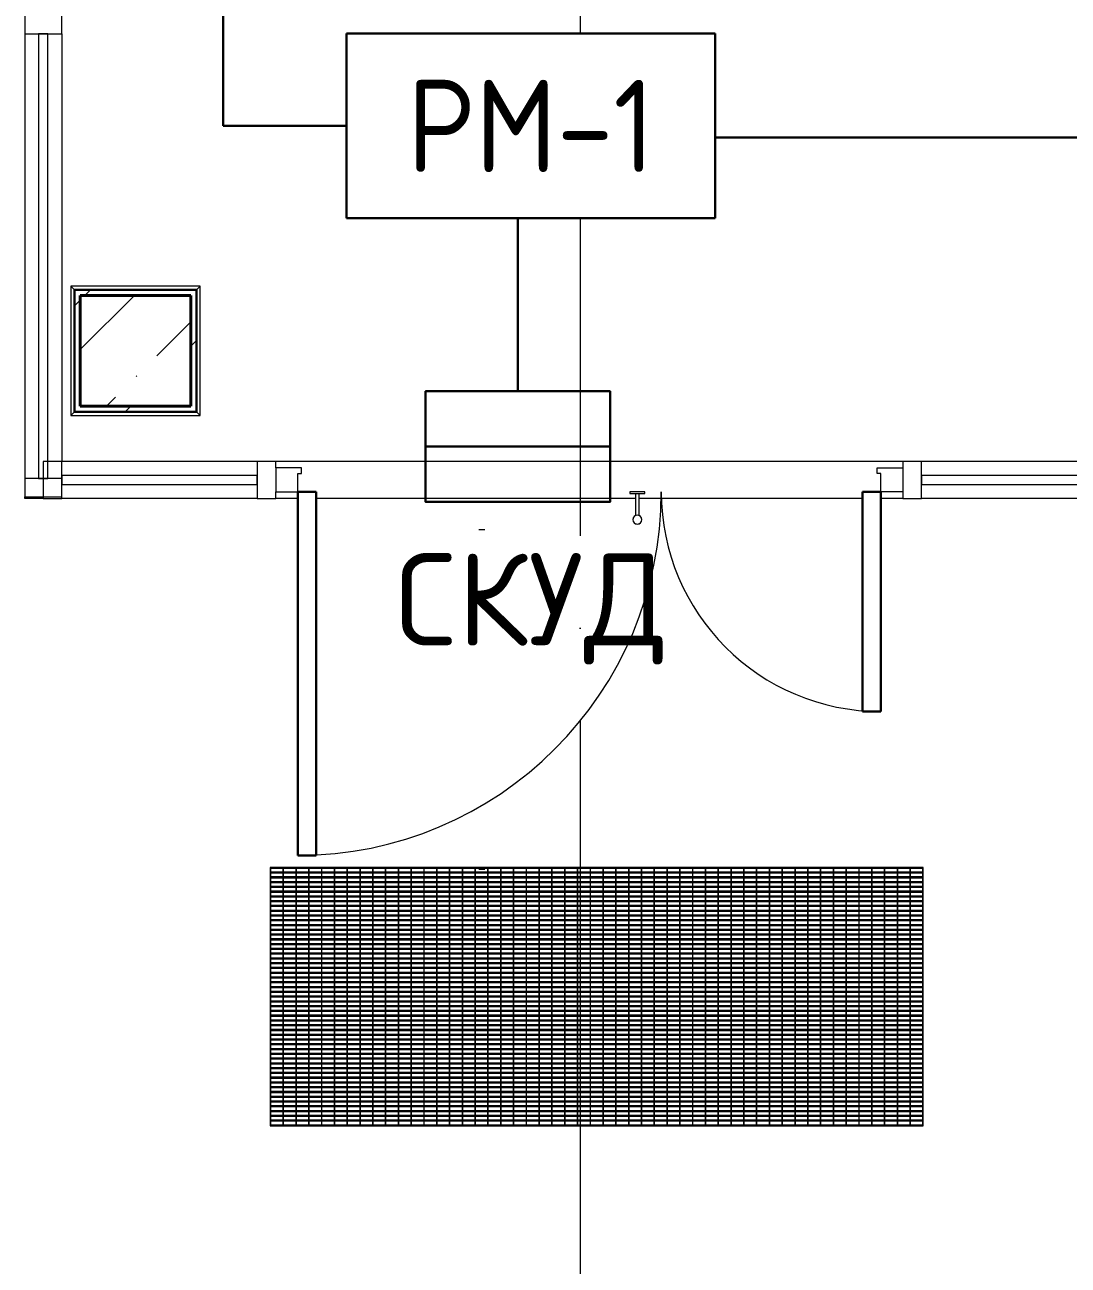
# Model space of a CAD drawing. Header units: millimetres. Extents: x -1073752 to 1436911, y -1379358 to 94781.
# Drawn here: x -1026872 to -1024044, y -924247 to -920886 of the extents above; entities that cross this region are included whole.
import ezdxf
from ezdxf.enums import TextEntityAlignment as Align

# ---------------------------------------------------------------- set-up
doc = ezdxf.new("R2010")
doc.units = ezdxf.units.MM
doc.set_wipeout_variables(frame=1)
doc.linetypes.add('ADSK_Линия сетки', pattern=[25, 20, -2.5, 0, -2.5])
doc.linetypes.add('ADSK_Невидимые', pattern=[5, 3, -2])
for name, color, linetype, lineweight in [('RC-Линии_связи-Адресные', 5, 'Continuous', 50), ('RC-Прочее_оборудование', 1, 'Continuous', 30), ('АПС', 5, 'Continuous', 30), ('Витраж', 7, 'Continuous', 9), ('Двери', 252, 'Continuous', 9), ('Лестницы', 7, 'Continuous', 9), ('лс', 5, 'Continuous', 30), ('Несущие колонны', 7, 'Continuous', 18), ('Обобщенные модели', 252, 'Continuous', 18), ('Ограждение', 252, 'Continuous', 9), ('Оси', 252, 'Continuous', 9), ('Панели витража', 7, 'Continuous', 9), ('Стены наружные', 7, 'Continuous', 18)]:
    doc.layers.add(name, color=color, linetype=linetype, lineweight=lineweight)
doc.layers.add('Линии', color=7, linetype='Continuous', lineweight=9, true_color=0x00a600)
doc.styles.add('ICOCPEUR', font='isocpeur.ttf', dxfattribs={"height": 250})
doc.styles.add('ISOCPEUR', font='isocpeur.ttf', dxfattribs={"height": 250})
doc.styles.add('RubezhCAD', font='isocpeur.ttf')
doc.styles.get("Standard").update_dxf_attribs({"font": 'arial.ttf'})

# ---------------------------------------------------------------- blocks, each defined once
blk = doc.blocks.new('1 этаж')
at = {"layer": 'Несущие колонны', "lineweight": 9, "true_color": 0x636466}
h = blk.add_hatch(dxfattribs=at)
h.set_pattern_fill('FP_12', color=251, angle=180, style=0, pattern_type=2)
h.set_pattern_definition([(45, (-32119.82, 96), (-224.5064, 224.5064), []), (45, (-31895.32, 96), (-224.5064, 224.5064), [396.875, -79.375, 3.353, -76.022])])
h.paths.add_polyline_path([(-34010.8, -24443.7), (-34010.8, -24143.7), (-34310.8, -24143.7), (-34310.8, -24443.7)])
at = {"layer": 'Витраж', "color": 251, "lineweight": 18, "true_color": 0x636466, "extrusion": (0, 0, -1)}
for p, q in [((-34460.8, -23384.7), (-34460.8, -23434.7)), ((-34360.8, -23434.7), (-34360.8, -23384.7)), ((-34460.8, -23434.7), (-34360.8, -23434.7)), ((-33780.8, -24593.7), (-33830.8, -24593.7)), ((-33830.8, -24593.7), (-33830.8, -24693.7)), ((-33780.8, -24611.2), (-33780.8, -24593.7)), ((-32030.8, -24593.7), (-32080.8, -24593.7)), ((-32080.8, -24593.7), (-32080.8, -24611.2)), ((-32030.8, -24693.7), (-32030.8, -24593.7)), ((-33830.8, -24693.7), (-33780.8, -24693.7)), ((-33780.8, -24693.7), (-33780.8, -24676.2)), ((-32080.8, -24676.2), (-32080.8, -24693.7)), ((-32080.8, -24693.7), (-32030.8, -24693.7))]:
    blk.add_line(p, q, dxfattribs=at)
at = {"layer": 'Витраж', "color": 251, "true_color": 0x636466}
for p, q in [((-34460.8, -23434.7), (-34460.8, -24639.7)), ((-34360.8, -23434.7), (-34360.8, -24593.7)), ((-33830.8, -24593.7), (-34360.8, -24593.7)), ((-32080.8, -24593.7), (-33780.8, -24593.7)), ((-30990.8, -24593.7), (-32030.8, -24593.7)), ((-33830.8, -24693.7), (-34360.8, -24693.7)), ((-33720.8, -24693.7), (-33780.8, -24693.7)), ((-32805.5, -24693.7), (-33670.8, -24693.7)), ((-32190.8, -24693.7), (-32796.1, -24693.7)), ((-32080.8, -24693.7), (-32140.8, -24693.7)), ((-30990.8, -24693.7), (-32030.8, -24693.7))]:
    blk.add_line(p, q, dxfattribs=at)
at = {"layer": 'Витраж', "color": 251, "lineweight": 18, "true_color": 0x636466}
for p, q in [((-34360.8, -24593.7), (-34410.8, -24593.7)), ((-34410.8, -24593.7), (-34410.8, -24693.7)), ((-34360.8, -24693.7), (-34360.8, -24593.7)), ((-34360.8, -24639.7), (-34460.8, -24639.7)), ((-34460.8, -24639.7), (-34460.8, -24689.7)), ((-34360.8, -24689.7), (-34360.8, -24639.7)), ((-34460.8, -24689.7), (-34360.8, -24689.7)), ((-34410.8, -24693.7), (-34360.8, -24693.7))]:
    blk.add_line(p, q, dxfattribs=at)
at = {"layer": 'Двери', "color": 251, "true_color": 0x636466}
for p, q in [((-33780.8, -24611.2), (-33780.8, -24676.2)), ((-33710.8, -24611.2), (-33780.8, -24611.2)), ((-33720.8, -24676.2), (-33720.8, -24626.2)), ((-33720.8, -24626.2), (-33710.8, -24626.2)), ((-33710.8, -24626.2), (-33710.8, -24611.2)), ((-32150.8, -24611.2), (-32080.8, -24611.2)), ((-32150.8, -24626.2), (-32150.8, -24611.2)), ((-32140.8, -24626.2), (-32150.8, -24626.2)), ((-32140.8, -24676.2), (-32140.8, -24626.2)), ((-32080.8, -24611.2), (-32080.8, -24676.2)), ((-33780.8, -24676.2), (-33720.8, -24676.2)), ((-32820.8, -24676.2), (-32820.8, -24680.2)), ((-32820.8, -24676.2), (-32820.8, -24680.2)), ((-32820.1, -24676.2), (-32820.8, -24676.2)), ((-32780.8, -24676.2), (-32820.8, -24676.2)), ((-32820.1, -24676.2), (-32820.8, -24676.2)), ((-32820.1, -24676.2), (-32820.8, -24676.2)), ((-32820.8, -24680.2), (-32780.8, -24680.2)), ((-32820.8, -24680.2), (-32820.1, -24680.2)), ((-32820.8, -24680.2), (-32820.1, -24680.2)), ((-32820.8, -24680.2), (-32820.1, -24680.2)), ((-32805.8, -24680.2), (-32805.8, -24740.7)), ((-32795.8, -24740.6), (-32795.8, -24680.2)), ((-32780.8, -24676.2), (-32781.5, -24676.2)), ((-32780.8, -24676.2), (-32781.5, -24676.2)), ((-32780.8, -24676.2), (-32781.5, -24676.2)), ((-32781.5, -24680.2), (-32780.8, -24680.2)), ((-32781.5, -24680.2), (-32780.8, -24680.2)), ((-32781.5, -24680.2), (-32780.8, -24680.2)), ((-32780.8, -24680.2), (-32780.8, -24676.2)), ((-32780.8, -24680.2), (-32780.8, -24676.2)), ((-32080.8, -24676.2), (-32140.8, -24676.2))]:
    blk.add_line(p, q, dxfattribs=at)
at = {"layer": 'Двери', "color": 251, "lineweight": 30, "true_color": 0x636466}
for p, q in [((-33670.8, -24676.2), (-33720.8, -24676.2)), ((-33720.8, -24676.2), (-33720.8, -25661.2)), ((-33670.8, -25661.2), (-33670.8, -24676.2)), ((-32190.8, -25271.2), (-32190.8, -24676.2)), ((-32190.8, -24676.2), (-32140.8, -24676.2)), ((-32140.8, -24676.2), (-32140.8, -25271.2)), ((-32140.8, -25271.2), (-32190.8, -25271.2)), ((-33720.8, -25661.2), (-33670.8, -25661.2))]:
    blk.add_line(p, q, dxfattribs=at)
at = {"layer": 'Двери', "color": 251, "true_color": 0x636466}
for centre, radius, start, end in [((-33720.8, -24676.2), 985, 270, 0), ((-32140.8, -24676.2), 595, 180, 270), ((-32800.8, -24751.2), 12, 0, 180), ((-32800.8, -24751.2), 12, 150, 180), ((-32800.8, -24751.2), 12, 180, 0), ((-32800.8, -24751.2), 12, 210, 270), ((-32800.8, -24751.2), 12, 113.9342, 135), ((-32800.8, -24751.2), 12, 285, 345), ((-32800.8, -24751.2), 12, 60, 66.0658), ((-32800.8, -24751.2), 12, 0, 30)]:
    blk.add_arc(centre, radius, start, end, dxfattribs=at)
at = {"layer": 'Лестницы', "color": 251, "true_color": 0x636466}
for p, q in [((-34460.8, -24693.7), (-34460.8, -24689.7)), ((-34410.8, -24693.7), (-34460.8, -24693.7))]:
    blk.add_line(p, q, dxfattribs=at)
at = {"layer": 'Линии', "color": 251, "linetype": 'ADSK_Невидимые', "ltscale": 100, "true_color": 0x636466}
for p, q in [((-33230.6, -24778.2), (-33214.3, -24778.2)), ((-33230.6, -25698.2), (-33214.3, -25698.2))]:
    blk.add_line(p, q, dxfattribs=at)
at = {"layer": 'Несущие колонны', "color": 251, "lineweight": 40, "true_color": 0x636466}
for p, q in [((-34310.8, -24143.7), (-34310.8, -24443.7)), ((-34010.8, -24143.7), (-34310.8, -24143.7)), ((-34310.8, -24443.7), (-34310.8, -24143.7)), ((-34310.8, -24143.7), (-34010.8, -24143.7)), ((-34010.8, -24443.7), (-34010.8, -24143.7)), ((-34010.8, -24143.7), (-34010.8, -24443.7)), ((-34310.8, -24443.7), (-34010.8, -24443.7)), ((-34010.8, -24443.7), (-34310.8, -24443.7))]:
    blk.add_line(p, q, dxfattribs=at)
at = {"layer": 'Обобщенные модели', "color": 251, "lineweight": 9, "true_color": 0x636466}
for p, q in [((-33794.1, -25693.7), (-33795.8, -25693.7)), ((-33795.8, -25693.7), (-33795.8, -26393.7)), ((-32025.8, -25693.7), (-33795.8, -25693.7)), ((-33795.8, -25693.7), (-33795.8, -25695.7)), ((-33795.8, -25695.7), (-32025.8, -25695.7)), ((-32025.8, -25706.7), (-33795.8, -25706.7)), ((-33795.8, -25706.7), (-33795.8, -25708.6)), ((-33795.8, -25708.6), (-32025.8, -25708.6)), ((-33794.1, -26393.7), (-33794.1, -25693.7)), ((-33759.5, -25693.7), (-33761.1, -25693.7)), ((-33761.1, -25693.7), (-33761.1, -26393.7)), ((-33759.5, -26393.7), (-33759.5, -25693.7)), ((-33724.8, -25693.7), (-33726.5, -25693.7)), ((-33726.5, -25693.7), (-33726.5, -26393.7)), ((-33724.8, -26393.7), (-33724.8, -25693.7)), ((-33690.1, -25693.7), (-33691.8, -25693.7)), ((-33691.8, -25693.7), (-33691.8, -26393.7)), ((-33690.1, -26393.7), (-33690.1, -25693.7)), ((-33655.4, -25693.7), (-33657.1, -25693.7)), ((-33657.1, -25693.7), (-33657.1, -26393.7)), ((-33655.4, -26393.7), (-33655.4, -25693.7)), ((-33620.8, -25693.7), (-33622.4, -25693.7)), ((-33622.4, -25693.7), (-33622.4, -26393.7)), ((-33620.8, -26393.7), (-33620.8, -25693.7)), ((-33586.1, -25693.7), (-33587.8, -25693.7)), ((-33587.8, -25693.7), (-33587.8, -26393.7)), ((-33586.1, -26393.7), (-33586.1, -25693.7)), ((-33551.4, -25693.7), (-33553.1, -25693.7)), ((-33553.1, -25693.7), (-33553.1, -26393.7)), ((-33551.4, -26393.7), (-33551.4, -25693.7)), ((-33516.7, -25693.7), (-33518.4, -25693.7)), ((-33518.4, -25693.7), (-33518.4, -26393.7)), ((-33516.7, -26393.7), (-33516.7, -25693.7)), ((-33482.1, -25693.7), (-33483.7, -25693.7)), ((-33483.7, -25693.7), (-33483.7, -26393.7)), ((-33482.1, -26393.7), (-33482.1, -25693.7)), ((-33447.4, -25693.7), (-33449.1, -25693.7)), ((-33449.1, -25693.7), (-33449.1, -26393.7)), ((-33447.4, -26393.7), (-33447.4, -25693.7)), ((-33412.7, -25693.7), (-33414.4, -25693.7)), ((-33414.4, -25693.7), (-33414.4, -26393.7)), ((-33412.7, -26393.7), (-33412.7, -25693.7)), ((-33378.1, -25693.7), (-33379.7, -25693.7)), ((-33379.7, -25693.7), (-33379.7, -26393.7)), ((-33378.1, -26393.7), (-33378.1, -25693.7)), ((-33343.4, -25693.7), (-33345.1, -25693.7)), ((-33345.1, -25693.7), (-33345.1, -26393.7)), ((-33343.4, -26393.7), (-33343.4, -25693.7)), ((-33308.7, -25693.7), (-33310.4, -25693.7)), ((-33310.4, -25693.7), (-33310.4, -26393.7)), ((-33308.7, -26393.7), (-33308.7, -25693.7)), ((-33274, -25693.7), (-33275.7, -25693.7)), ((-33275.7, -25693.7), (-33275.7, -26393.7)), ((-33274, -26393.7), (-33274, -25693.7)), ((-33239.4, -25693.7), (-33241, -25693.7)), ((-33241, -25693.7), (-33241, -26393.7)), ((-33239.4, -26393.7), (-33239.4, -25693.7)), ((-33204.7, -25693.7), (-33206.4, -25693.7)), ((-33206.4, -25693.7), (-33206.4, -26393.7)), ((-33204.7, -26393.7), (-33204.7, -25693.7)), ((-33170, -25693.7), (-33171.7, -25693.7)), ((-33171.7, -25693.7), (-33171.7, -26393.7)), ((-33170, -26393.7), (-33170, -25693.7)), ((-33135.3, -25693.7), (-33137, -25693.7)), ((-33137, -25693.7), (-33137, -26393.7)), ((-33135.3, -26393.7), (-33135.3, -25693.7)), ((-33100.7, -25693.7), (-33102.3, -25693.7)), ((-33102.3, -25693.7), (-33102.3, -26393.7)), ((-33100.7, -26393.7), (-33100.7, -25693.7)), ((-33066, -25693.7), (-33067.7, -25693.7)), ((-33067.7, -25693.7), (-33067.7, -26393.7)), ((-33066, -26393.7), (-33066, -25693.7)), ((-33031.3, -25693.7), (-33033, -25693.7)), ((-33033, -25693.7), (-33033, -26393.7)), ((-33031.3, -26393.7), (-33031.3, -25693.7)), ((-32996.6, -25693.7), (-32998.3, -25693.7)), ((-32998.3, -25693.7), (-32998.3, -26393.7)), ((-32996.6, -26393.7), (-32996.6, -25693.7)), ((-32962, -25693.7), (-32963.6, -25693.7)), ((-32963.6, -25693.7), (-32963.6, -26393.7)), ((-32962, -26393.7), (-32962, -25693.7)), ((-32927.3, -25693.7), (-32929, -25693.7)), ((-32929, -25693.7), (-32929, -26393.7)), ((-32927.3, -26393.7), (-32927.3, -25693.7)), ((-32892.6, -25693.7), (-32894.3, -25693.7)), ((-32894.3, -25693.7), (-32894.3, -26393.7)), ((-32892.6, -26393.7), (-32892.6, -25693.7)), ((-32858, -25693.7), (-32859.6, -25693.7)), ((-32859.6, -25693.7), (-32859.6, -26393.7)), ((-32858, -26393.7), (-32858, -25693.7)), ((-32823.3, -25693.7), (-32825, -25693.7)), ((-32825, -25693.7), (-32825, -26393.7)), ((-32823.3, -26393.7), (-32823.3, -25693.7)), ((-32788.6, -25693.7), (-32790.3, -25693.7)), ((-32790.3, -25693.7), (-32790.3, -26393.7)), ((-32788.6, -26393.7), (-32788.6, -25693.7)), ((-32753.9, -25693.7), (-32755.6, -25693.7)), ((-32755.6, -25693.7), (-32755.6, -26393.7)), ((-32753.9, -26393.7), (-32753.9, -25693.7)), ((-32719.3, -25693.7), (-32720.9, -25693.7)), ((-32720.9, -25693.7), (-32720.9, -26393.7)), ((-32719.3, -26393.7), (-32719.3, -25693.7)), ((-32684.6, -25693.7), (-32686.3, -25693.7)), ((-32686.3, -25693.7), (-32686.3, -26393.7)), ((-32684.6, -26393.7), (-32684.6, -25693.7)), ((-32649.9, -25693.7), (-32651.6, -25693.7)), ((-32651.6, -25693.7), (-32651.6, -26393.7)), ((-32649.9, -26393.7), (-32649.9, -25693.7)), ((-32615.2, -25693.7), (-32616.9, -25693.7)), ((-32616.9, -25693.7), (-32616.9, -26393.7)), ((-32615.2, -26393.7), (-32615.2, -25693.7)), ((-32580.6, -25693.7), (-32582.2, -25693.7)), ((-32582.2, -25693.7), (-32582.2, -26393.7)), ((-32580.6, -26393.7), (-32580.6, -25693.7)), ((-32545.9, -25693.7), (-32547.6, -25693.7)), ((-32547.6, -25693.7), (-32547.6, -26393.7)), ((-32545.9, -26393.7), (-32545.9, -25693.7)), ((-32511.2, -25693.7), (-32512.9, -25693.7)), ((-32512.9, -25693.7), (-32512.9, -26393.7)), ((-32511.2, -26393.7), (-32511.2, -25693.7)), ((-32476.6, -25693.7), (-32478.2, -25693.7)), ((-32478.2, -25693.7), (-32478.2, -26393.7)), ((-32476.6, -26393.7), (-32476.6, -25693.7)), ((-32441.9, -25693.7), (-32443.6, -25693.7)), ((-32443.6, -25693.7), (-32443.6, -26393.7)), ((-32441.9, -26393.7), (-32441.9, -25693.7)), ((-32407.2, -25693.7), (-32408.9, -25693.7)), ((-32408.9, -25693.7), (-32408.9, -26393.7)), ((-32407.2, -26393.7), (-32407.2, -25693.7)), ((-32372.5, -25693.7), (-32374.2, -25693.7)), ((-32374.2, -25693.7), (-32374.2, -26393.7)), ((-32372.5, -26393.7), (-32372.5, -25693.7)), ((-32337.9, -25693.7), (-32339.5, -25693.7)), ((-32339.5, -25693.7), (-32339.5, -26393.7)), ((-32337.9, -26393.7), (-32337.9, -25693.7)), ((-32303.2, -25693.7), (-32304.9, -25693.7)), ((-32304.9, -25693.7), (-32304.9, -26393.7)), ((-32303.2, -26393.7), (-32303.2, -25693.7)), ((-32268.5, -25693.7), (-32270.2, -25693.7)), ((-32270.2, -25693.7), (-32270.2, -26393.7)), ((-32268.5, -26393.7), (-32268.5, -25693.7)), ((-32233.8, -25693.7), (-32235.5, -25693.7)), ((-32235.5, -25693.7), (-32235.5, -26393.7)), ((-32233.8, -26393.7), (-32233.8, -25693.7)), ((-32199.2, -25693.7), (-32200.8, -25693.7)), ((-32200.8, -25693.7), (-32200.8, -26393.7)), ((-32199.2, -26393.7), (-32199.2, -25693.7)), ((-32164.5, -25693.7), (-32166.2, -25693.7)), ((-32166.2, -25693.7), (-32166.2, -26393.7)), ((-32164.5, -26393.7), (-32164.5, -25693.7)), ((-32129.8, -25693.7), (-32131.5, -25693.7)), ((-32131.5, -25693.7), (-32131.5, -26393.7)), ((-32129.8, -26393.7), (-32129.8, -25693.7)), ((-32095.1, -25693.7), (-32096.8, -25693.7)), ((-32096.8, -25693.7), (-32096.8, -26393.7)), ((-32095.1, -26393.7), (-32095.1, -25693.7)), ((-32060.5, -25693.7), (-32062.1, -25693.7)), ((-32062.1, -25693.7), (-32062.1, -26393.7)), ((-32060.5, -26393.7), (-32060.5, -25693.7)), ((-32025.8, -25693.7), (-32027.5, -25693.7)), ((-32027.5, -25693.7), (-32027.5, -26393.7)), ((-32025.8, -26393.7), (-32025.8, -25693.7)), ((-32025.8, -25695.7), (-32025.8, -25693.7)), ((-32025.8, -25708.6), (-32025.8, -25706.7)), ((-32025.8, -25719.6), (-33795.8, -25719.6)), ((-33795.8, -25719.6), (-33795.8, -25721.5)), ((-33795.8, -25721.5), (-32025.8, -25721.5)), ((-32025.8, -25732.5), (-33795.8, -25732.5)), ((-33795.8, -25732.5), (-33795.8, -25734.4)), ((-33795.8, -25734.4), (-32025.8, -25734.4)), ((-32025.8, -25745.4), (-33795.8, -25745.4)), ((-33795.8, -25745.4), (-33795.8, -25747.4)), ((-33795.8, -25747.4), (-32025.8, -25747.4)), ((-32025.8, -25721.5), (-32025.8, -25719.6)), ((-32025.8, -25734.4), (-32025.8, -25732.5)), ((-32025.8, -25747.4), (-32025.8, -25745.4)), ((-32025.8, -25758.4), (-33795.8, -25758.4)), ((-33795.8, -25758.4), (-33795.8, -25760.3)), ((-33795.8, -25760.3), (-32025.8, -25760.3)), ((-32025.8, -25771.3), (-33795.8, -25771.3)), ((-33795.8, -25771.3), (-33795.8, -25773.2)), ((-33795.8, -25773.2), (-32025.8, -25773.2)), ((-32025.8, -25760.3), (-32025.8, -25758.4)), ((-32025.8, -25773.2), (-32025.8, -25771.3)), ((-32025.8, -25784.2), (-33795.8, -25784.2)), ((-33795.8, -25784.2), (-33795.8, -25786.1)), ((-33795.8, -25786.1), (-32025.8, -25786.1)), ((-32025.8, -25797.1), (-33795.8, -25797.1)), ((-33795.8, -25797.1), (-33795.8, -25799.1)), ((-33795.8, -25799.1), (-32025.8, -25799.1)), ((-32025.8, -25810.1), (-33795.8, -25810.1)), ((-33795.8, -25810.1), (-33795.8, -25812)), ((-33795.8, -25812), (-32025.8, -25812)), ((-32025.8, -25786.1), (-32025.8, -25784.2)), ((-32025.8, -25799.1), (-32025.8, -25797.1)), ((-32025.8, -25812), (-32025.8, -25810.1)), ((-32025.8, -25823), (-33795.8, -25823)), ((-33795.8, -25823), (-33795.8, -25824.9)), ((-33795.8, -25824.9), (-32025.8, -25824.9)), ((-32025.8, -25835.9), (-33795.8, -25835.9)), ((-33795.8, -25835.9), (-33795.8, -25837.9)), ((-33795.8, -25837.9), (-32025.8, -25837.9)), ((-32025.8, -25824.9), (-32025.8, -25823)), ((-32025.8, -25837.9), (-32025.8, -25835.9)), ((-32025.8, -25848.9), (-33795.8, -25848.9)), ((-33795.8, -25848.9), (-33795.8, -25850.8)), ((-33795.8, -25850.8), (-32025.8, -25850.8)), ((-32025.8, -25861.8), (-33795.8, -25861.8)), ((-33795.8, -25861.8), (-33795.8, -25863.7)), ((-33795.8, -25863.7), (-32025.8, -25863.7)), ((-32025.8, -25874.7), (-33795.8, -25874.7)), ((-33795.8, -25874.7), (-33795.8, -25876.6)), ((-33795.8, -25876.6), (-32025.8, -25876.6)), ((-32025.8, -25850.8), (-32025.8, -25848.9)), ((-32025.8, -25863.7), (-32025.8, -25861.8)), ((-32025.8, -25876.6), (-32025.8, -25874.7)), ((-32025.8, -25887.6), (-33795.8, -25887.6)), ((-33795.8, -25887.6), (-33795.8, -25889.6)), ((-33795.8, -25889.6), (-32025.8, -25889.6)), ((-32025.8, -25900.6), (-33795.8, -25900.6)), ((-33795.8, -25900.6), (-33795.8, -25902.5)), ((-33795.8, -25902.5), (-32025.8, -25902.5)), ((-32025.8, -25913.5), (-33795.8, -25913.5)), ((-33795.8, -25913.5), (-33795.8, -25915.4)), ((-33795.8, -25915.4), (-32025.8, -25915.4)), ((-32025.8, -25889.6), (-32025.8, -25887.6)), ((-32025.8, -25902.5), (-32025.8, -25900.6)), ((-32025.8, -25915.4), (-32025.8, -25913.5)), ((-32025.8, -25926.4), (-33795.8, -25926.4)), ((-33795.8, -25926.4), (-33795.8, -25928.3)), ((-33795.8, -25928.3), (-32025.8, -25928.3)), ((-32025.8, -25939.3), (-33795.8, -25939.3)), ((-33795.8, -25939.3), (-33795.8, -25941.3)), ((-33795.8, -25941.3), (-32025.8, -25941.3)), ((-32025.8, -25928.3), (-32025.8, -25926.4)), ((-32025.8, -25941.3), (-32025.8, -25939.3)), ((-32025.8, -25952.3), (-33795.8, -25952.3)), ((-33795.8, -25952.3), (-33795.8, -25954.2)), ((-33795.8, -25954.2), (-32025.8, -25954.2)), ((-32025.8, -25965.2), (-33795.8, -25965.2)), ((-33795.8, -25965.2), (-33795.8, -25967.1)), ((-33795.8, -25967.1), (-32025.8, -25967.1)), ((-32025.8, -25978.1), (-33795.8, -25978.1)), ((-33795.8, -25978.1), (-33795.8, -25980.1)), ((-33795.8, -25980.1), (-32025.8, -25980.1)), ((-32025.8, -25954.2), (-32025.8, -25952.3)), ((-32025.8, -25967.1), (-32025.8, -25965.2)), ((-32025.8, -25980.1), (-32025.8, -25978.1)), ((-32025.8, -25991.1), (-33795.8, -25991.1)), ((-33795.8, -25991.1), (-33795.8, -25993)), ((-33795.8, -25993), (-32025.8, -25993)), ((-32025.8, -26004), (-33795.8, -26004)), ((-33795.8, -26004), (-33795.8, -26005.9)), ((-33795.8, -26005.9), (-32025.8, -26005.9)), ((-32025.8, -25993), (-32025.8, -25991.1)), ((-32025.8, -26005.9), (-32025.8, -26004)), ((-32025.8, -26016.9), (-33795.8, -26016.9)), ((-33795.8, -26016.9), (-33795.8, -26018.8)), ((-33795.8, -26018.8), (-32025.8, -26018.8)), ((-32025.8, -26029.8), (-33795.8, -26029.8)), ((-33795.8, -26029.8), (-33795.8, -26031.8)), ((-33795.8, -26031.8), (-32025.8, -26031.8)), ((-32025.8, -26042.8), (-33795.8, -26042.8)), ((-33795.8, -26042.8), (-33795.8, -26044.7)), ((-33795.8, -26044.7), (-32025.8, -26044.7)), ((-32025.8, -26018.8), (-32025.8, -26016.9)), ((-32025.8, -26031.8), (-32025.8, -26029.8)), ((-32025.8, -26044.7), (-32025.8, -26042.8)), ((-32025.8, -26055.7), (-33795.8, -26055.7)), ((-33795.8, -26055.7), (-33795.8, -26057.6)), ((-33795.8, -26057.6), (-32025.8, -26057.6)), ((-32025.8, -26068.6), (-33795.8, -26068.6)), ((-33795.8, -26068.6), (-33795.8, -26070.5)), ((-33795.8, -26070.5), (-32025.8, -26070.5)), ((-32025.8, -26081.5), (-33795.8, -26081.5)), ((-33795.8, -26081.5), (-33795.8, -26083.5)), ((-33795.8, -26083.5), (-32025.8, -26083.5)), ((-32025.8, -26057.6), (-32025.8, -26055.7)), ((-32025.8, -26070.5), (-32025.8, -26068.6)), ((-32025.8, -26083.5), (-32025.8, -26081.5)), ((-32025.8, -26094.5), (-33795.8, -26094.5)), ((-33795.8, -26094.5), (-33795.8, -26096.4)), ((-33795.8, -26096.4), (-32025.8, -26096.4)), ((-32025.8, -26107.4), (-33795.8, -26107.4)), ((-33795.8, -26107.4), (-33795.8, -26109.3)), ((-33795.8, -26109.3), (-32025.8, -26109.3)), ((-32025.8, -26096.4), (-32025.8, -26094.5)), ((-32025.8, -26109.3), (-32025.8, -26107.4)), ((-32025.8, -26120.3), (-33795.8, -26120.3)), ((-33795.8, -26120.3), (-33795.8, -26122.3)), ((-33795.8, -26122.3), (-32025.8, -26122.3)), ((-32025.8, -26133.3), (-33795.8, -26133.3)), ((-33795.8, -26133.3), (-33795.8, -26135.2)), ((-33795.8, -26135.2), (-32025.8, -26135.2)), ((-32025.8, -26146.2), (-33795.8, -26146.2)), ((-33795.8, -26146.2), (-33795.8, -26148.1)), ((-33795.8, -26148.1), (-32025.8, -26148.1)), ((-32025.8, -26122.3), (-32025.8, -26120.3)), ((-32025.8, -26135.2), (-32025.8, -26133.3)), ((-32025.8, -26148.1), (-32025.8, -26146.2)), ((-32025.8, -26159.1), (-33795.8, -26159.1)), ((-33795.8, -26159.1), (-33795.8, -26161)), ((-33795.8, -26161), (-32025.8, -26161)), ((-32025.8, -26172), (-33795.8, -26172)), ((-33795.8, -26172), (-33795.8, -26174)), ((-33795.8, -26174), (-32025.8, -26174)), ((-32025.8, -26161), (-32025.8, -26159.1)), ((-32025.8, -26174), (-32025.8, -26172)), ((-32025.8, -26185), (-33795.8, -26185)), ((-33795.8, -26185), (-33795.8, -26186.9)), ((-33795.8, -26186.9), (-32025.8, -26186.9)), ((-32025.8, -26197.9), (-33795.8, -26197.9)), ((-33795.8, -26197.9), (-33795.8, -26199.8)), ((-33795.8, -26199.8), (-32025.8, -26199.8)), ((-32025.8, -26210.8), (-33795.8, -26210.8)), ((-33795.8, -26210.8), (-33795.8, -26212.7)), ((-33795.8, -26212.7), (-32025.8, -26212.7)), ((-32025.8, -26186.9), (-32025.8, -26185)), ((-32025.8, -26199.8), (-32025.8, -26197.9)), ((-32025.8, -26212.7), (-32025.8, -26210.8)), ((-32025.8, -26223.7), (-33795.8, -26223.7)), ((-33795.8, -26223.7), (-33795.8, -26225.7)), ((-33795.8, -26225.7), (-32025.8, -26225.7)), ((-32025.8, -26236.7), (-33795.8, -26236.7)), ((-33795.8, -26236.7), (-33795.8, -26238.6)), ((-33795.8, -26238.6), (-32025.8, -26238.6)), ((-32025.8, -26249.6), (-33795.8, -26249.6)), ((-33795.8, -26249.6), (-33795.8, -26251.5)), ((-33795.8, -26251.5), (-32025.8, -26251.5)), ((-32025.8, -26225.7), (-32025.8, -26223.7)), ((-32025.8, -26238.6), (-32025.8, -26236.7)), ((-32025.8, -26251.5), (-32025.8, -26249.6)), ((-32025.8, -26262.5), (-33795.8, -26262.5)), ((-33795.8, -26262.5), (-33795.8, -26264.5)), ((-33795.8, -26264.5), (-32025.8, -26264.5)), ((-32025.8, -26275.5), (-33795.8, -26275.5)), ((-33795.8, -26275.5), (-33795.8, -26277.4)), ((-33795.8, -26277.4), (-32025.8, -26277.4)), ((-32025.8, -26264.5), (-32025.8, -26262.5)), ((-32025.8, -26277.4), (-32025.8, -26275.5)), ((-32025.8, -26288.4), (-33795.8, -26288.4)), ((-33795.8, -26288.4), (-33795.8, -26290.3)), ((-33795.8, -26290.3), (-32025.8, -26290.3)), ((-32025.8, -26301.3), (-33795.8, -26301.3)), ((-33795.8, -26301.3), (-33795.8, -26303.2)), ((-33795.8, -26303.2), (-32025.8, -26303.2)), ((-32025.8, -26314.2), (-33795.8, -26314.2)), ((-33795.8, -26314.2), (-33795.8, -26316.2)), ((-33795.8, -26316.2), (-32025.8, -26316.2)), ((-32025.8, -26290.3), (-32025.8, -26288.4)), ((-32025.8, -26303.2), (-32025.8, -26301.3)), ((-32025.8, -26316.2), (-32025.8, -26314.2)), ((-32025.8, -26327.2), (-33795.8, -26327.2)), ((-33795.8, -26327.2), (-33795.8, -26329.1)), ((-33795.8, -26329.1), (-32025.8, -26329.1)), ((-32025.8, -26340.1), (-33795.8, -26340.1)), ((-33795.8, -26340.1), (-33795.8, -26342)), ((-33795.8, -26342), (-32025.8, -26342)), ((-32025.8, -26329.1), (-32025.8, -26327.2)), ((-32025.8, -26342), (-32025.8, -26340.1)), ((-32025.8, -26353), (-33795.8, -26353)), ((-33795.8, -26353), (-33795.8, -26354.9)), ((-33795.8, -26354.9), (-32025.8, -26354.9)), ((-32025.8, -26365.9), (-33795.8, -26365.9)), ((-33795.8, -26365.9), (-33795.8, -26367.9)), ((-33795.8, -26367.9), (-32025.8, -26367.9)), ((-32025.8, -26378.9), (-33795.8, -26378.9)), ((-33795.8, -26378.9), (-33795.8, -26380.8)), ((-33795.8, -26380.8), (-32025.8, -26380.8)), ((-32025.8, -26354.9), (-32025.8, -26353)), ((-32025.8, -26367.9), (-32025.8, -26365.9)), ((-32025.8, -26380.8), (-32025.8, -26378.9)), ((-32025.8, -26391.8), (-33795.8, -26391.8)), ((-33795.8, -26391.8), (-33795.8, -26393.7)), ((-33795.8, -26393.7), (-32025.8, -26393.7)), ((-33795.8, -26393.7), (-33794.1, -26393.7)), ((-33761.1, -26393.7), (-33759.5, -26393.7)), ((-33726.5, -26393.7), (-33724.8, -26393.7)), ((-33691.8, -26393.7), (-33690.1, -26393.7)), ((-33657.1, -26393.7), (-33655.4, -26393.7)), ((-33622.4, -26393.7), (-33620.8, -26393.7)), ((-33587.8, -26393.7), (-33586.1, -26393.7)), ((-33553.1, -26393.7), (-33551.4, -26393.7)), ((-33518.4, -26393.7), (-33516.7, -26393.7)), ((-33483.7, -26393.7), (-33482.1, -26393.7)), ((-33449.1, -26393.7), (-33447.4, -26393.7)), ((-33414.4, -26393.7), (-33412.7, -26393.7)), ((-33379.7, -26393.7), (-33378.1, -26393.7)), ((-33345.1, -26393.7), (-33343.4, -26393.7)), ((-33310.4, -26393.7), (-33308.7, -26393.7)), ((-33275.7, -26393.7), (-33274, -26393.7)), ((-33241, -26393.7), (-33239.4, -26393.7)), ((-33206.4, -26393.7), (-33204.7, -26393.7)), ((-33171.7, -26393.7), (-33170, -26393.7)), ((-33137, -26393.7), (-33135.3, -26393.7)), ((-33102.3, -26393.7), (-33100.7, -26393.7)), ((-33067.7, -26393.7), (-33066, -26393.7)), ((-33033, -26393.7), (-33031.3, -26393.7)), ((-32998.3, -26393.7), (-32996.6, -26393.7)), ((-32963.6, -26393.7), (-32962, -26393.7)), ((-32929, -26393.7), (-32927.3, -26393.7)), ((-32894.3, -26393.7), (-32892.6, -26393.7)), ((-32859.6, -26393.7), (-32858, -26393.7)), ((-32825, -26393.7), (-32823.3, -26393.7)), ((-32790.3, -26393.7), (-32788.6, -26393.7)), ((-32755.6, -26393.7), (-32753.9, -26393.7)), ((-32720.9, -26393.7), (-32719.3, -26393.7)), ((-32686.3, -26393.7), (-32684.6, -26393.7)), ((-32651.6, -26393.7), (-32649.9, -26393.7)), ((-32616.9, -26393.7), (-32615.2, -26393.7)), ((-32582.2, -26393.7), (-32580.6, -26393.7)), ((-32547.6, -26393.7), (-32545.9, -26393.7)), ((-32512.9, -26393.7), (-32511.2, -26393.7)), ((-32478.2, -26393.7), (-32476.6, -26393.7)), ((-32443.6, -26393.7), (-32441.9, -26393.7)), ((-32408.9, -26393.7), (-32407.2, -26393.7)), ((-32374.2, -26393.7), (-32372.5, -26393.7)), ((-32339.5, -26393.7), (-32337.9, -26393.7)), ((-32304.9, -26393.7), (-32303.2, -26393.7)), ((-32270.2, -26393.7), (-32268.5, -26393.7)), ((-32235.5, -26393.7), (-32233.8, -26393.7)), ((-32200.8, -26393.7), (-32199.2, -26393.7)), ((-32166.2, -26393.7), (-32164.5, -26393.7)), ((-32131.5, -26393.7), (-32129.8, -26393.7)), ((-32096.8, -26393.7), (-32095.1, -26393.7)), ((-32062.1, -26393.7), (-32060.5, -26393.7)), ((-32027.5, -26393.7), (-32025.8, -26393.7)), ((-32025.8, -26393.7), (-32025.8, -26391.8))]:
    blk.add_line(p, q, dxfattribs=at)
at = {"layer": 'Ограждение', "color": 251, "true_color": 0x636466}
for p, q in [((-34335.8, -24118.7), (-34335.8, -24468.7)), ((-33985.8, -24118.7), (-34335.8, -24118.7)), ((-34325.8, -24128.7), (-34335.8, -24118.7)), ((-33985.8, -24118.7), (-33995.8, -24128.7)), ((-33985.8, -24468.7), (-33985.8, -24118.7)), ((-34335.8, -24468.7), (-34325.8, -24458.7)), ((-34335.8, -24468.7), (-33985.8, -24468.7)), ((-33985.8, -24468.7), (-33995.8, -24458.7))]:
    blk.add_line(p, q, dxfattribs=at)
at = {"layer": 'Оси', "color": 251, "linetype": 'ADSK_Линия сетки', "ltscale": 100, "true_color": 0x636466}
blk.add_line((-32955.8, 32206.9), (-32955.8, -33769.9), dxfattribs=at)
at = {"layer": 'Панели витража', "color": 251, "lineweight": 18, "true_color": 0x636466}
for p, q in [((-34398.3, -23434.7), (-34423.3, -23434.7)), ((-34423.3, -23434.7), (-34423.3, -24639.7)), ((-34398.3, -24639.7), (-34398.3, -23434.7)), ((-33830.8, -24631.2), (-34360.8, -24631.2)), ((-34360.8, -24631.2), (-34360.8, -24656.2)), ((-33830.8, -24656.2), (-33830.8, -24631.2)), ((-30990.8, -24631.2), (-32030.8, -24631.2)), ((-32030.8, -24631.2), (-32030.8, -24656.2)), ((-34423.3, -24639.7), (-34398.3, -24639.7)), ((-34360.8, -24656.2), (-33830.8, -24656.2)), ((-32030.8, -24656.2), (-30990.8, -24656.2))]:
    blk.add_line(p, q, dxfattribs=at)
at = {"layer": 'Стены наружные', "color": 251, "lineweight": 30, "true_color": 0x636466}
for p, q in [((-33995.8, -24128.7), (-34325.8, -24128.7)), ((-34325.8, -24128.7), (-34325.8, -24458.7)), ((-33995.8, -24458.7), (-33995.8, -24128.7)), ((-34325.8, -24458.7), (-33995.8, -24458.7))]:
    blk.add_line(p, q, dxfattribs=at)
at = {"layer": 'Стены наружные', "color": 251, "linetype": 'Continuous', "lineweight": 9, "true_color": 0x636466}
for p, q in [((-34297.8, -24143.7), (-34282.8, -24128.7)), ((-34325.8, -24171.7), (-34310.8, -24156.7)), ((-34010.8, -24281), (-33995.8, -24266)), ((-34188.6, -24458.7), (-34173.6, -24443.7))]:
    blk.add_line(p, q, dxfattribs=at)
blk = doc.blocks.new('РМ1')
at = {"layer": 'RC-Прочее_оборудование'}
blk.add_point((0, 0), dxfattribs=at)
blk.add_attdef('PSTN', text='', height=2.5, dxfattribs=at).set_placement((5.721, 2.541), align=Align.BOTTOM_CENTER)
blk.add_wipeout([(4.999, 2.501), (4.999, -2.501), (-4.999, -2.501), (-4.999, 2.501)]).dxf.layer = 'RC-Прочее_оборудование'
blk.add_wipeout([(-4.999, -2.501), (-4.999, 2.501), (4.999, 2.501), (4.999, -2.501)]).dxf.layer = 'RC-Прочее_оборудование'
for p, q in [((-4.999, 2.501), (4.999, 2.501)), ((-4.999, -2.501), (-4.999, 2.501)), ((-4.999, 2.501), (-4.999, 2.501)), ((4.999, 2.501), (4.999, -2.501)), ((4.999, -2.501), (-4.999, -2.501))]:
    blk.add_line(p, q, dxfattribs=at)
at = {"layer": 'RC-Прочее_оборудование', "ltscale": 100, "style": 'ISOCPEUR', "width": 0.9}
blk.add_text('РМ-1', height=2.5, dxfattribs=at).set_placement((0.001, -0.001), align=Align.MIDDLE)

msp = doc.modelspace()

# ---------------------------------------------------------------- linework, layer by layer
at = {"layer": 'АПС', "color": 3, "lineweight": 30}
msp.add_lwpolyline([(-1025286.1, -922179.1), (-1025786.1, -922179.1), (-1025786.1, -921879.1), (-1025286.1, -921879.1), (-1025286.1, -922179.1), (-1025286.1, -922029.1), (-1025786.1, -922029.1)], dxfattribs=at)
at = {"layer": 'лс', "color": 5}
for p, q in [((-1026334.7, -921159.9), (-1026334.7, -915678.1)), ((-1026000.6, -921159.9), (-1026334.7, -921159.9)), ((-1023169.1, -921191.3), (-1025000.8, -921191.3))]:
    msp.add_line(p, q, dxfattribs=at)
at = {"layer": 'лс', "color": 96, "true_color": 0x008800}
msp.add_line((-1025536.1, -921879.1), (-1025536.1, -921410), dxfattribs=at)

# ---------------------------------------------------------------- block references
msp.add_blockref('1 этаж', (-992411.4, -897475.7))

# ---------------------------------------------------------------- texts
at = {"layer": 'RC-Линии_связи-Адресные', "color": 0, "linetype": 'Continuous', "lineweight": 40, "ltscale": 15, "insert": (-1025499.7, -922317.9), "char_height": 250, "width": 2971.683, "attachment_point": 2, "style": 'ICOCPEUR'}
msp.add_mtext('СКУД', dxfattribs=at)

# ---------------------------------------------------------------- next in the draw order: block references
ref = msp.add_blockref('РМ1', (-1025500.7, -921159.9), dxfattribs=dict(xscale=100, yscale=100, zscale=100))
ref.add_attrib('PSTN', '1SC1.106', dxfattribs={"layer": 'RC-Прочее_оборудование', "color": 0, "height": 250, "style": 'RubezhCAD'}).set_placement((-1025515.5, -920575.4), align=Align.TOP_CENTER)

doc.saveas('drawing.dxf')
